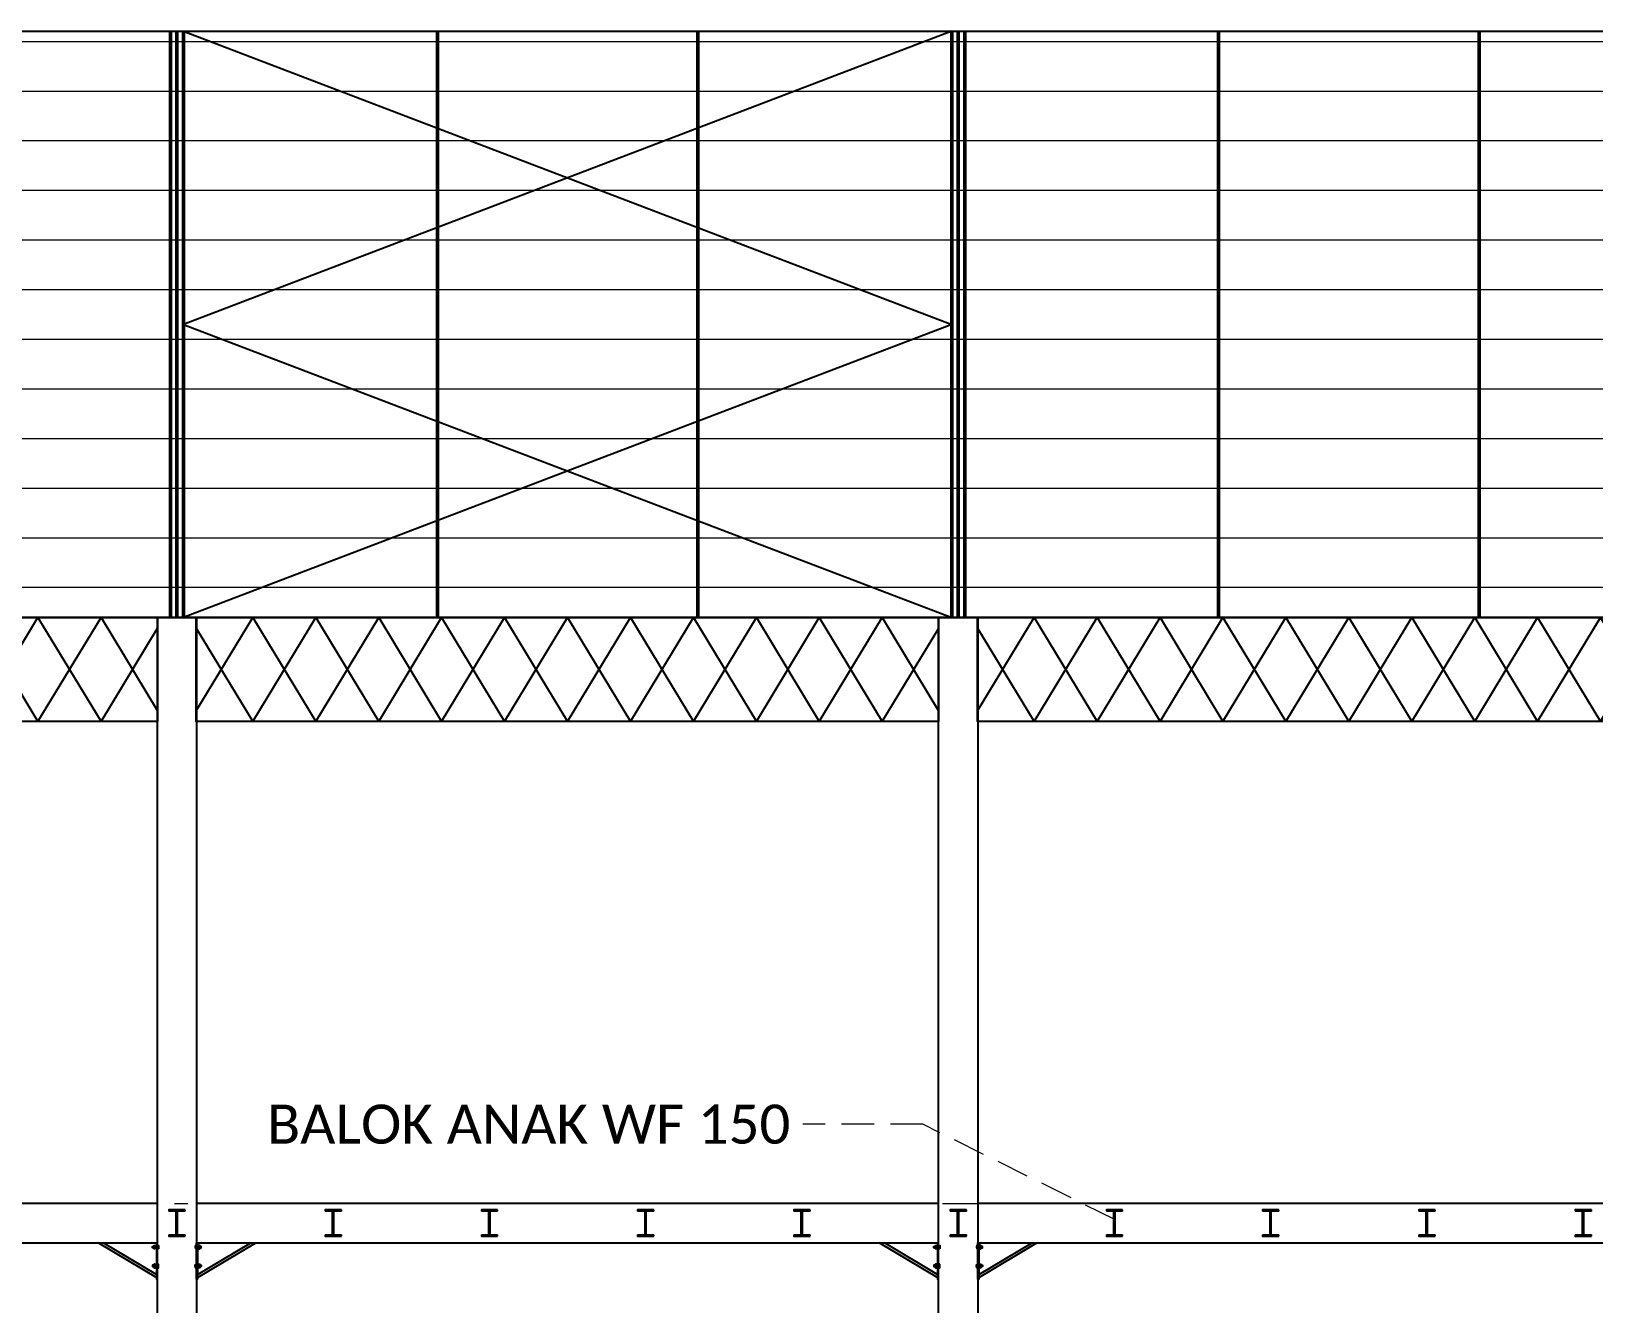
# Model space of a CAD drawing. Header units: millimetres. Extents: x 2175 to 3376, y 1504 to 1740.
# Drawn here: x 3269.63 to 3281.63, y 1617.56 to 1627.33 of the extents above; entities that cross this region are included whole.
import ezdxf

# ---------------------------------------------------------------- set-up
doc = ezdxf.new("R2010")
doc.units = ezdxf.units.MM
for name, pattern in [('DASHDOT2', [12.7, 6.35, -3.175, 0, -3.175]), ('DASHED', [19.05, 12.7, -6.35]), ('HIDDEN', [0.375, 0.25, -0.125])]:
    doc.linetypes.add(name, pattern=pattern)
for name, color, linetype in [('Atap', 3, 'Continuous'), ('GR', 7, 'Continuous'), ('HELP', 251, 'Continuous'), ('KOP TEKS', 1, 'Continuous'), ('SUNGAI', 150, 'Continuous'), ('TEXT', 7, 'Continuous'), ('WF 150', 5, 'Continuous')]:
    doc.layers.add(name, color=color, linetype=linetype)
doc.layers.add('Garis Dim', color=131, linetype='DASHED', lineweight=9)
doc.layers.add('HAT', color=8, linetype='Continuous', lineweight=9)
doc.styles.get("Standard").update_dxf_attribs({"font": 'arial.ttf'})

# ---------------------------------------------------------------- blocks, each defined once
blk = doc.blocks.new('BLK150')
at = {"layer": 'KOP TEKS', "color": 232}
for p, q in [((12566.28, -658.52), (12566.155, -658.52)), ((12566.212, -658.7), (12566.212, -658.52)), ((12566.222, -658.7), (12566.222, -658.52)), ((12566.28, -658.52), (12566.28, -658.51)), ((12566.222, -658.61), (12566.212, -658.61)), ((12566.155, -658.7), (12566.28, -658.7)), ((12566.28, -658.71), (12566.28, -658.7))]:
    blk.add_line(p, q, dxfattribs=at)
for points in [[(12566.28, -658.51), (12566.155, -658.51), (12566.155, -658.52)], [(12566.155, -658.7), (12566.155, -658.71), (12566.28, -658.71)]]:
    blk.add_lwpolyline(points, dxfattribs=at)

msp = doc.modelspace()

# ---------------------------------------------------------------- hatches: boundary and pattern name
at = {"layer": 'HAT', "lineweight": 0, "ltscale": 0.3, "true_color": 0x939598}
h = msp.add_hatch(dxfattribs=at)
h.set_pattern_fill('LINE', color=252, scale=0.12)
h.set_pattern_definition([(0, (-9457.1528, 2275.71535), (0, 0.381), [])])
h.paths.add_polyline_path([(3245.748, 1627.331), (3367.748, 1627.331), (3367.748, 1622.831), (3245.748, 1622.831)])

# ---------------------------------------------------------------- linework, layer by layer
at = {"color": 1, "lineweight": 50}
for p, q in [((3270.748, 1627.331), (3270.748, 1622.831)), ((3272.748, 1627.331), (3272.748, 1622.831)), ((3274.748, 1627.331), (3274.748, 1622.831)), ((3276.748, 1627.331), (3276.748, 1622.831)), ((3278.748, 1627.331), (3278.748, 1622.831)), ((3280.748, 1627.331), (3280.748, 1622.831))]:
    msp.add_line(p, q, dxfattribs=at)
for points in [[(3264.897, 1622.75), (3265.331, 1622.031), (3265.815, 1622.831), (3266.298, 1622.031), (3266.781, 1622.831), (3267.265, 1622.031), (3267.748, 1622.831), (3268.231, 1622.031), (3268.715, 1622.831), (3269.198, 1622.031), (3269.681, 1622.831), (3270.165, 1622.031), (3270.599, 1622.75)], [(3264.897, 1622.113), (3265.331, 1622.831), (3265.815, 1622.031), (3266.298, 1622.831), (3266.781, 1622.031), (3267.265, 1622.831), (3267.748, 1622.031), (3268.231, 1622.831), (3268.715, 1622.031), (3269.198, 1622.831), (3269.681, 1622.031), (3270.165, 1622.831), (3270.598, 1622.113)], [(3264.897, 1622.75), (3265.331, 1622.031), (3265.815, 1622.831), (3266.298, 1622.031), (3266.781, 1622.831), (3267.265, 1622.031), (3267.748, 1622.831), (3268.231, 1622.031), (3268.715, 1622.831), (3269.198, 1622.031), (3269.681, 1622.831), (3270.165, 1622.031), (3270.599, 1622.75)], [(3264.897, 1622.113), (3265.331, 1622.831), (3265.815, 1622.031), (3266.298, 1622.831), (3266.781, 1622.031), (3267.265, 1622.831), (3267.748, 1622.031), (3268.231, 1622.831), (3268.715, 1622.031), (3269.198, 1622.831), (3269.681, 1622.031), (3270.165, 1622.831), (3270.598, 1622.113)], [(3270.897, 1622.75), (3271.331, 1622.031), (3271.815, 1622.831), (3272.298, 1622.031), (3272.781, 1622.831), (3273.265, 1622.031), (3273.748, 1622.831), (3274.231, 1622.031), (3274.715, 1622.831), (3275.198, 1622.031), (3275.681, 1622.831), (3276.165, 1622.031), (3276.599, 1622.75)], [(3270.897, 1622.113), (3271.331, 1622.831), (3271.815, 1622.031), (3272.298, 1622.831), (3272.781, 1622.031), (3273.265, 1622.831), (3273.748, 1622.031), (3274.231, 1622.831), (3274.715, 1622.031), (3275.198, 1622.831), (3275.681, 1622.031), (3276.165, 1622.831), (3276.598, 1622.113)], [(3270.897, 1622.75), (3271.331, 1622.031), (3271.815, 1622.831), (3272.298, 1622.031), (3272.781, 1622.831), (3273.265, 1622.031), (3273.748, 1622.831), (3274.231, 1622.031), (3274.715, 1622.831), (3275.198, 1622.031), (3275.681, 1622.831), (3276.165, 1622.031), (3276.599, 1622.75)], [(3270.897, 1622.113), (3271.331, 1622.831), (3271.815, 1622.031), (3272.298, 1622.831), (3272.781, 1622.031), (3273.265, 1622.831), (3273.748, 1622.031), (3274.231, 1622.831), (3274.715, 1622.031), (3275.198, 1622.831), (3275.681, 1622.031), (3276.165, 1622.831), (3276.598, 1622.113)], [(3276.897, 1622.75), (3277.331, 1622.031), (3277.815, 1622.831), (3278.298, 1622.031), (3278.781, 1622.831), (3279.265, 1622.031), (3279.748, 1622.831), (3280.231, 1622.031), (3280.715, 1622.831), (3281.198, 1622.031), (3281.681, 1622.831), (3282.165, 1622.031), (3282.599, 1622.75)], [(3276.897, 1622.113), (3277.331, 1622.831), (3277.815, 1622.031), (3278.298, 1622.831), (3278.781, 1622.031), (3279.265, 1622.831), (3279.748, 1622.031), (3280.231, 1622.831), (3280.715, 1622.031), (3281.198, 1622.831), (3281.681, 1622.031), (3282.165, 1622.831), (3282.598, 1622.113)], [(3276.897, 1622.75), (3277.331, 1622.031), (3277.815, 1622.831), (3278.298, 1622.031), (3278.781, 1622.831), (3279.265, 1622.031), (3279.748, 1622.831), (3280.231, 1622.031), (3280.715, 1622.831), (3281.198, 1622.031), (3281.681, 1622.831), (3282.165, 1622.031), (3282.599, 1622.75)], [(3276.897, 1622.113), (3277.331, 1622.831), (3277.815, 1622.031), (3278.298, 1622.831), (3278.781, 1622.031), (3279.265, 1622.831), (3279.748, 1622.031), (3280.231, 1622.831), (3280.715, 1622.031), (3281.198, 1622.831), (3281.681, 1622.031), (3282.165, 1622.831), (3282.598, 1622.113)]]:
    msp.add_lwpolyline(points)
at = {"layer": 'Atap'}
for points in [[(3270.798, 1627.331), (3276.698, 1625.081), (3270.798, 1622.831)], [(3276.698, 1627.331), (3270.798, 1625.081), (3276.698, 1622.831)]]:
    msp.add_lwpolyline(points, dxfattribs=at)
at = {"layer": 'Garis Dim', "linetype": 'DASHDOT2', "ltscale": 0.1}
for p, q in [((3243.748, 1627.331), (3372.748, 1627.331)), ((3243.748, 1622.831), (3372.748, 1622.831)), ((3243.748, 1618.331), (3372.748, 1618.331))]:
    msp.add_line(p, q, dxfattribs=at)
at = {"layer": 'Garis Dim', "color": 0, "linetype": 'HIDDEN', "lineweight": 5}
msp.add_lwpolyline([(3277.951, 1618.209), (3276.477, 1618.94), (3275.556, 1618.94)], dxfattribs=at)
at = {"layer": 'GR'}
for points in [[(3245.748, 1627.331), (3367.748, 1627.331), (3367.748, 1622.831), (3245.748, 1622.831)], [(3270.598, 1618.331), (3264.898, 1618.331), (3264.898, 1618.031), (3270.598, 1618.031)], [(3276.598, 1618.331), (3270.898, 1618.331), (3270.898, 1618.031), (3276.598, 1618.031)], [(3282.598, 1618.331), (3276.898, 1618.331), (3276.898, 1618.031), (3282.598, 1618.031)]]:
    msp.add_lwpolyline(points, close=True, dxfattribs=at)
at = {"layer": 'HELP'}
for points in [[(3264.897, 1622.831), (3270.598, 1622.831), (3270.598, 1622.031), (3264.897, 1622.031)], [(3264.897, 1622.831), (3270.598, 1622.831), (3270.598, 1622.031), (3264.897, 1622.031)], [(3270.897, 1622.831), (3276.598, 1622.831), (3276.598, 1622.031), (3270.897, 1622.031)], [(3270.897, 1622.831), (3276.598, 1622.831), (3276.598, 1622.031), (3270.897, 1622.031)], [(3276.897, 1622.831), (3282.598, 1622.831), (3282.598, 1622.031), (3276.897, 1622.031)], [(3276.897, 1622.831), (3282.598, 1622.831), (3282.598, 1622.031), (3276.897, 1622.031)]]:
    msp.add_lwpolyline(points, close=True, dxfattribs=at)
at = {"layer": 'KOP TEKS', "color": 0}
for points in [[(3270.606, 1617.991), (3270.561, 1617.991), (3270.561, 1618.001), (3270.606, 1618.001)], [(3270.581, 1617.983), (3270.573, 1617.983), (3270.573, 1618.01), (3270.581, 1618.01)], [(3270.606, 1617.983), (3270.598, 1617.983), (3270.598, 1618.01), (3270.606, 1618.01)], [(3270.889, 1617.991), (3270.935, 1617.991), (3270.935, 1618.001), (3270.889, 1618.001)], [(3270.89, 1617.983), (3270.898, 1617.983), (3270.898, 1618.01), (3270.89, 1618.01)], [(3270.915, 1617.983), (3270.923, 1617.983), (3270.923, 1618.01), (3270.915, 1618.01)], [(3276.606, 1617.991), (3276.561, 1617.991), (3276.561, 1618.001), (3276.606, 1618.001)], [(3276.581, 1617.983), (3276.573, 1617.983), (3276.573, 1618.01), (3276.581, 1618.01)], [(3276.606, 1617.983), (3276.598, 1617.983), (3276.598, 1618.01), (3276.606, 1618.01)], [(3276.889, 1617.991), (3276.935, 1617.991), (3276.935, 1618.001), (3276.889, 1618.001)], [(3276.89, 1617.983), (3276.898, 1617.983), (3276.898, 1618.01), (3276.89, 1618.01)], [(3276.915, 1617.983), (3276.923, 1617.983), (3276.923, 1618.01), (3276.915, 1618.01)], [(3270.606, 1617.858), (3270.561, 1617.858), (3270.561, 1617.847), (3270.606, 1617.847)], [(3270.581, 1617.865), (3270.573, 1617.865), (3270.573, 1617.839), (3270.581, 1617.839)], [(3270.606, 1617.865), (3270.598, 1617.865), (3270.598, 1617.839), (3270.606, 1617.839)], [(3270.889, 1617.858), (3270.935, 1617.858), (3270.935, 1617.847), (3270.889, 1617.847)], [(3270.89, 1617.865), (3270.898, 1617.865), (3270.898, 1617.839), (3270.89, 1617.839)], [(3270.915, 1617.865), (3270.923, 1617.865), (3270.923, 1617.839), (3270.915, 1617.839)], [(3276.606, 1617.858), (3276.561, 1617.858), (3276.561, 1617.847), (3276.606, 1617.847)], [(3276.581, 1617.865), (3276.573, 1617.865), (3276.573, 1617.839), (3276.581, 1617.839)], [(3276.606, 1617.865), (3276.598, 1617.865), (3276.598, 1617.839), (3276.606, 1617.839)], [(3276.889, 1617.858), (3276.935, 1617.858), (3276.935, 1617.847), (3276.889, 1617.847)], [(3276.89, 1617.865), (3276.898, 1617.865), (3276.898, 1617.839), (3276.89, 1617.839)], [(3276.915, 1617.865), (3276.923, 1617.865), (3276.923, 1617.839), (3276.915, 1617.839)]]:
    msp.add_lwpolyline(points, close=True, dxfattribs=at)
for p in [(3270.581, 1617.991), (3270.915, 1617.991), (3276.581, 1617.991), (3276.915, 1617.991), (3270.581, 1617.858), (3270.915, 1617.858), (3276.581, 1617.858), (3276.915, 1617.858)]:
    msp.add_point(p, dxfattribs=at)
at = {"layer": 'SUNGAI'}
for p, q in [((3270.598, 1617.758), (3270.142, 1618.031)), ((3270.598, 1617.781), (3270.181, 1618.031)), ((3270.898, 1617.781), (3271.315, 1618.031)), ((3270.898, 1617.758), (3271.353, 1618.031)), ((3276.598, 1617.758), (3276.142, 1618.031)), ((3276.598, 1617.781), (3276.181, 1618.031)), ((3276.898, 1617.781), (3277.315, 1618.031)), ((3276.898, 1617.758), (3277.353, 1618.031))]:
    msp.add_line(p, q, dxfattribs=at)
for points in [[(3270.598, 1622.831), (3270.898, 1622.831), (3270.898, 1614.831), (3270.598, 1614.831)], [(3276.598, 1622.831), (3276.898, 1622.831), (3276.898, 1614.831), (3276.598, 1614.831)], [(3270.598, 1618.031), (3270.59, 1618.031), (3270.59, 1617.75), (3270.598, 1617.75)], [(3270.898, 1618.031), (3270.906, 1618.031), (3270.906, 1617.75), (3270.898, 1617.75)], [(3276.598, 1618.031), (3276.59, 1618.031), (3276.59, 1617.75), (3276.598, 1617.75)], [(3276.898, 1618.031), (3276.906, 1618.031), (3276.906, 1617.75), (3276.898, 1617.75)]]:
    msp.add_lwpolyline(points, close=True, dxfattribs=at)
at = {"layer": 'WF 150', "color": 0, "lineweight": 50}
for p, q in [((3270.698, 1627.331), (3270.698, 1622.831)), ((3270.798, 1627.331), (3270.798, 1622.831)), ((3276.698, 1627.331), (3276.698, 1622.831)), ((3276.798, 1627.331), (3276.798, 1622.831))]:
    msp.add_line(p, q, dxfattribs=at)

# ---------------------------------------------------------------- block references
at = {"layer": 'GR'}
for p in [(-9295.469, 2276.792), (-9294.269, 2276.792), (-9293.069, 2276.792), (-9291.869, 2276.792), (-9290.669, 2276.792), (-9289.469, 2276.792), (-9288.269, 2276.792), (-9287.069, 2276.792), (-9285.869, 2276.792), (-9284.669, 2276.792)]:
    msp.add_blockref('BLK150', p, dxfattribs=at)

# ---------------------------------------------------------------- texts
at = {"layer": 'TEXT', "insert": (3275.459, 1619.091), "char_height": 0.3, "width": 4.04085, "attachment_point": 3}
msp.add_mtext('\\pxqr;{\\fCalibri Light|b0|i0|c0|p34;BALOK ANAK WF 150}', dxfattribs=at)

doc.saveas('drawing.dxf')
